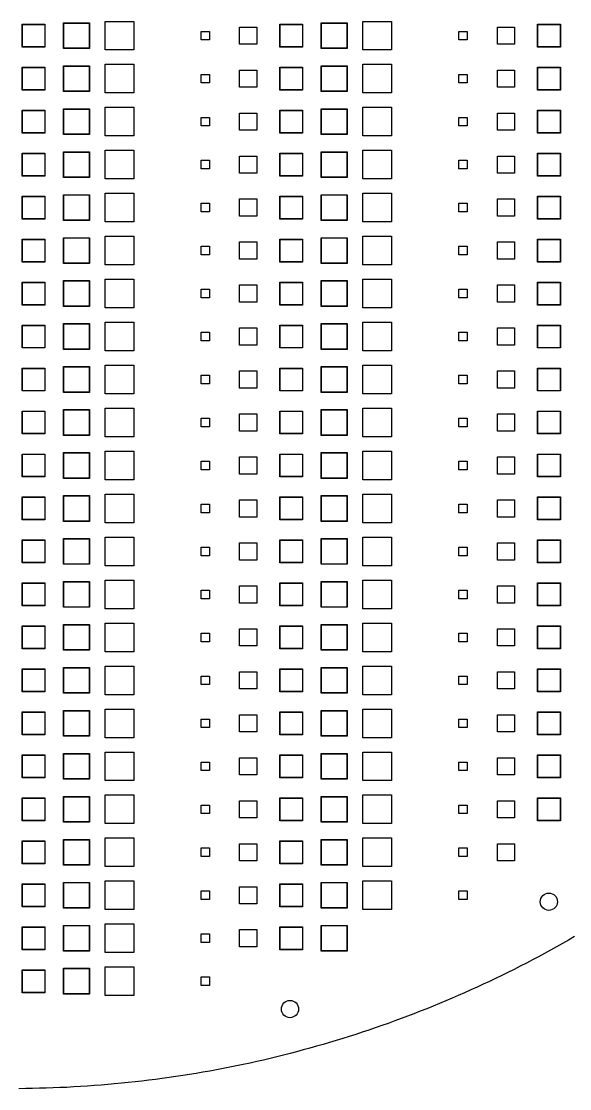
# Model space of a CAD drawing. Header units: millimetres. Extents: x -195 to 195, y -204 to 195.
# Drawn here: x 1.6 to 97.4, y -195 to -8.8 of the extents above; entities that cross this region are included whole.
import ezdxf

# ---------------------------------------------------------------- set-up
doc = ezdxf.new("R2010")
doc.units = ezdxf.units.MM
for name, color, linetype in [('M1', 1, 'Continuous'), ('M2', 30, 'Continuous'), ('NPTH', 9, 'Continuous'), ('OUTLINE', 7, 'Continuous')]:
    doc.layers.add(name, color=color, linetype=linetype)

msp = doc.modelspace()

# ---------------------------------------------------------------- linework, layer by layer
at = {"layer": 'M1'}
for points in [[(1.8, -9.3), (5.7, -9.3), (5.7, -13.2), (1.8, -13.2)], [(9.05, -9.05), (13.45, -9.05), (13.45, -13.45), (9.05, -13.45)], [(16.25, -8.75), (21.25, -8.75), (21.25, -13.75), (16.25, -13.75)], [(46.8, -9.3), (50.7, -9.3), (50.7, -13.2), (46.8, -13.2)], [(58.45, -9.05), (58.45, -13.45), (54.05, -13.45), (54.05, -9.05)], [(61.25, -8.75), (66.25, -8.75), (66.25, -13.75), (61.25, -13.75)], [(95.7, -9.3), (95.7, -13.2), (91.8, -13.2), (91.8, -9.3)], [(34.5, -10.5), (34.5, -12), (33, -12), (33, -10.5)], [(39.75, -9.75), (42.75, -9.75), (42.75, -12.75), (39.75, -12.75)], [(79.5, -10.5), (79.5, -12), (78, -12), (78, -10.5)], [(84.75, -9.75), (87.75, -9.75), (87.75, -12.75), (84.75, -12.75)], [(13.45, -16.55), (13.45, -20.95), (9.05, -20.95), (9.05, -16.55)], [(21.25, -16.25), (21.25, -21.25), (16.25, -21.25), (16.25, -16.25)], [(54.05, -16.55), (58.45, -16.55), (58.45, -20.95), (54.05, -20.95)], [(66.25, -16.25), (66.25, -21.25), (61.25, -21.25), (61.25, -16.25)], [(5.7, -16.8), (5.7, -20.7), (1.8, -20.7), (1.8, -16.8)], [(33, -18), (34.5, -18), (34.5, -19.5), (33, -19.5)], [(42.75, -17.25), (42.75, -20.25), (39.75, -20.25), (39.75, -17.25)], [(50.7, -16.8), (50.7, -20.7), (46.8, -20.7), (46.8, -16.8)], [(79.5, -18), (79.5, -19.5), (78, -19.5), (78, -18)], [(84.75, -17.25), (87.75, -17.25), (87.75, -20.25), (84.75, -20.25)], [(95.7, -16.8), (95.7, -20.7), (91.8, -20.7), (91.8, -16.8)], [(9.05, -24.05), (13.45, -24.05), (13.45, -28.45), (9.05, -28.45)], [(21.25, -23.75), (21.25, -28.75), (16.25, -28.75), (16.25, -23.75)], [(58.45, -24.05), (58.45, -28.45), (54.05, -28.45), (54.05, -24.05)], [(61.25, -23.75), (66.25, -23.75), (66.25, -28.75), (61.25, -28.75)], [(5.7, -24.3), (5.7, -28.2), (1.8, -28.2), (1.8, -24.3)], [(34.5, -25.5), (34.5, -27), (33, -27), (33, -25.5)], [(42.75, -24.75), (42.75, -27.75), (39.75, -27.75), (39.75, -24.75)], [(46.8, -24.3), (50.7, -24.3), (50.7, -28.2), (46.8, -28.2)], [(79.5, -25.5), (79.5, -27), (78, -27), (78, -25.5)], [(84.75, -24.75), (87.75, -24.75), (87.75, -27.75), (84.75, -27.75)], [(95.7, -24.3), (95.7, -28.2), (91.8, -28.2), (91.8, -24.3)], [(9.05, -31.55), (13.45, -31.55), (13.45, -35.95), (9.05, -35.95)], [(21.25, -31.25), (21.25, -36.25), (16.25, -36.25), (16.25, -31.25)], [(58.45, -31.55), (58.45, -35.95), (54.05, -35.95), (54.05, -31.55)], [(61.25, -31.25), (66.25, -31.25), (66.25, -36.25), (61.25, -36.25)], [(1.8, -31.8), (5.7, -31.8), (5.7, -35.7), (1.8, -35.7)], [(34.5, -33), (34.5, -34.5), (33, -34.5), (33, -33)], [(39.75, -32.25), (42.75, -32.25), (42.75, -35.25), (39.75, -35.25)], [(50.7, -31.8), (50.7, -35.7), (46.8, -35.7), (46.8, -31.8)], [(79.5, -33), (79.5, -34.5), (78, -34.5), (78, -33)], [(87.75, -32.25), (87.75, -35.25), (84.75, -35.25), (84.75, -32.25)], [(91.8, -31.8), (95.7, -31.8), (95.7, -35.7), (91.8, -35.7)], [(13.45, -39.05), (13.45, -43.45), (9.05, -43.45), (9.05, -39.05)], [(21.25, -38.75), (21.25, -43.75), (16.25, -43.75), (16.25, -38.75)], [(54.05, -39.05), (58.45, -39.05), (58.45, -43.45), (54.05, -43.45)], [(66.25, -38.75), (66.25, -43.75), (61.25, -43.75), (61.25, -38.75)], [(5.7, -39.3), (5.7, -43.2), (1.8, -43.2), (1.8, -39.3)], [(33, -40.5), (34.5, -40.5), (34.5, -42), (33, -42)], [(42.75, -39.75), (42.75, -42.75), (39.75, -42.75), (39.75, -39.75)], [(50.7, -39.3), (50.7, -43.2), (46.8, -43.2), (46.8, -39.3)], [(79.5, -40.5), (79.5, -42), (78, -42), (78, -40.5)], [(84.75, -39.75), (87.75, -39.75), (87.75, -42.75), (84.75, -42.75)], [(95.7, -39.3), (95.7, -43.2), (91.8, -43.2), (91.8, -39.3)], [(13.45, -46.55), (13.45, -50.95), (9.05, -50.95), (9.05, -46.55)], [(16.25, -46.25), (21.25, -46.25), (21.25, -51.25), (16.25, -51.25)], [(54.05, -46.55), (58.45, -46.55), (58.45, -50.95), (54.05, -50.95)], [(66.25, -46.25), (66.25, -51.25), (61.25, -51.25), (61.25, -46.25)], [(5.7, -46.8), (5.7, -50.7), (1.8, -50.7), (1.8, -46.8)], [(33, -48), (34.5, -48), (34.5, -49.5), (33, -49.5)], [(42.75, -47.25), (42.75, -50.25), (39.75, -50.25), (39.75, -47.25)], [(50.7, -46.8), (50.7, -50.7), (46.8, -50.7), (46.8, -46.8)], [(79.5, -48), (79.5, -49.5), (78, -49.5), (78, -48)], [(87.75, -47.25), (87.75, -50.25), (84.75, -50.25), (84.75, -47.25)], [(91.8, -46.8), (95.7, -46.8), (95.7, -50.7), (91.8, -50.7)], [(21.25, -53.75), (21.25, -58.75), (16.25, -58.75), (16.25, -53.75)], [(66.25, -53.75), (66.25, -58.75), (61.25, -58.75), (61.25, -53.75)], [(5.7, -54.3), (5.7, -58.2), (1.8, -58.2), (1.8, -54.3)], [(13.45, -54.05), (13.45, -58.45), (9.05, -58.45), (9.05, -54.05)], [(34.5, -55.5), (34.5, -57), (33, -57), (33, -55.5)], [(42.75, -54.75), (42.75, -57.75), (39.75, -57.75), (39.75, -54.75)], [(46.8, -54.3), (50.7, -54.3), (50.7, -58.2), (46.8, -58.2)], [(54.05, -54.05), (58.45, -54.05), (58.45, -58.45), (54.05, -58.45)], [(79.5, -55.5), (79.5, -57), (78, -57), (78, -55.5)], [(84.75, -54.75), (87.75, -54.75), (87.75, -57.75), (84.75, -57.75)], [(95.7, -54.3), (95.7, -58.2), (91.8, -58.2), (91.8, -54.3)], [(16.25, -61.25), (21.25, -61.25), (21.25, -66.25), (16.25, -66.25)], [(61.25, -61.25), (66.25, -61.25), (66.25, -66.25), (61.25, -66.25)], [(1.8, -61.8), (5.7, -61.8), (5.7, -65.7), (1.8, -65.7)], [(13.45, -61.55), (13.45, -65.95), (9.05, -65.95), (9.05, -61.55)], [(34.5, -63), (34.5, -64.5), (33, -64.5), (33, -63)], [(42.75, -62.25), (42.75, -65.25), (39.75, -65.25), (39.75, -62.25)], [(46.8, -61.8), (50.7, -61.8), (50.7, -65.7), (46.8, -65.7)], [(54.05, -61.55), (58.45, -61.55), (58.45, -65.95), (54.05, -65.95)], [(78, -63), (79.5, -63), (79.5, -64.5), (78, -64.5)], [(87.75, -62.25), (87.75, -65.25), (84.75, -65.25), (84.75, -62.25)], [(91.8, -61.8), (95.7, -61.8), (95.7, -65.7), (91.8, -65.7)], [(21.25, -68.75), (21.25, -73.75), (16.25, -73.75), (16.25, -68.75)], [(66.25, -68.75), (66.25, -73.75), (61.25, -73.75), (61.25, -68.75)], [(1.8, -69.3), (5.7, -69.3), (5.7, -73.2), (1.8, -73.2)], [(13.45, -69.05), (13.45, -73.45), (9.05, -73.45), (9.05, -69.05)], [(34.5, -70.5), (34.5, -72), (33, -72), (33, -70.5)], [(42.75, -69.75), (42.75, -72.75), (39.75, -72.75), (39.75, -69.75)], [(50.7, -69.3), (50.7, -73.2), (46.8, -73.2), (46.8, -69.3)], [(54.05, -69.05), (58.45, -69.05), (58.45, -73.45), (54.05, -73.45)], [(79.5, -70.5), (79.5, -72), (78, -72), (78, -70.5)], [(87.75, -69.75), (87.75, -72.75), (84.75, -72.75), (84.75, -69.75)], [(91.8, -69.3), (95.7, -69.3), (95.7, -73.2), (91.8, -73.2)], [(21.25, -76.25), (21.25, -81.25), (16.25, -81.25), (16.25, -76.25)], [(61.25, -76.25), (66.25, -76.25), (66.25, -81.25), (61.25, -81.25)], [(1.8, -76.8), (5.7, -76.8), (5.7, -80.7), (1.8, -80.7)], [(13.45, -76.55), (13.45, -80.95), (9.05, -80.95), (9.05, -76.55)], [(33, -78), (34.5, -78), (34.5, -79.5), (33, -79.5)], [(39.75, -77.25), (42.75, -77.25), (42.75, -80.25), (39.75, -80.25)], [(50.7, -76.8), (50.7, -80.7), (46.8, -80.7), (46.8, -76.8)], [(58.45, -76.55), (58.45, -80.95), (54.05, -80.95), (54.05, -76.55)], [(79.5, -78), (79.5, -79.5), (78, -79.5), (78, -78)], [(87.75, -77.25), (87.75, -80.25), (84.75, -80.25), (84.75, -77.25)], [(91.8, -76.8), (95.7, -76.8), (95.7, -80.7), (91.8, -80.7)], [(21.25, -83.75), (21.25, -88.75), (16.25, -88.75), (16.25, -83.75)], [(61.25, -83.75), (66.25, -83.75), (66.25, -88.75), (61.25, -88.75)], [(5.7, -84.3), (5.7, -88.2), (1.8, -88.2), (1.8, -84.3)], [(13.45, -84.05), (13.45, -88.45), (9.05, -88.45), (9.05, -84.05)], [(33, -85.5), (34.5, -85.5), (34.5, -87), (33, -87)], [(42.75, -84.75), (42.75, -87.75), (39.75, -87.75), (39.75, -84.75)], [(46.8, -84.3), (50.7, -84.3), (50.7, -88.2), (46.8, -88.2)], [(58.45, -84.05), (58.45, -88.45), (54.05, -88.45), (54.05, -84.05)], [(79.5, -85.5), (79.5, -87), (78, -87), (78, -85.5)], [(87.75, -84.75), (87.75, -87.75), (84.75, -87.75), (84.75, -84.75)], [(95.7, -84.3), (95.7, -88.2), (91.8, -88.2), (91.8, -84.3)], [(16.25, -91.25), (21.25, -91.25), (21.25, -96.25), (16.25, -96.25)], [(66.25, -91.25), (66.25, -96.25), (61.25, -96.25), (61.25, -91.25)], [(5.7, -91.8), (5.7, -95.7), (1.8, -95.7), (1.8, -91.8)], [(9.05, -91.55), (13.45, -91.55), (13.45, -95.95), (9.05, -95.95)], [(33, -93), (34.5, -93), (34.5, -94.5), (33, -94.5)], [(42.75, -92.25), (42.75, -95.25), (39.75, -95.25), (39.75, -92.25)], [(50.7, -91.8), (50.7, -95.7), (46.8, -95.7), (46.8, -91.8)], [(54.05, -91.55), (58.45, -91.55), (58.45, -95.95), (54.05, -95.95)], [(79.5, -93), (79.5, -94.5), (78, -94.5), (78, -93)], [(87.75, -92.25), (87.75, -95.25), (84.75, -95.25), (84.75, -92.25)], [(91.8, -91.8), (95.7, -91.8), (95.7, -95.7), (91.8, -95.7)], [(5.7, -99.3), (5.7, -103.2), (1.8, -103.2), (1.8, -99.3)], [(13.45, -99.05), (13.45, -103.45), (9.05, -103.45), (9.05, -99.05)], [(16.25, -98.75), (21.25, -98.75), (21.25, -103.75), (16.25, -103.75)], [(34.5, -100.5), (34.5, -102), (33, -102), (33, -100.5)], [(42.75, -99.75), (42.75, -102.75), (39.75, -102.75), (39.75, -99.75)], [(50.7, -99.3), (50.7, -103.2), (46.8, -103.2), (46.8, -99.3)], [(54.05, -99.05), (58.45, -99.05), (58.45, -103.45), (54.05, -103.45)], [(66.25, -98.75), (66.25, -103.75), (61.25, -103.75), (61.25, -98.75)], [(79.5, -100.5), (79.5, -102), (78, -102), (78, -100.5)], [(87.75, -99.75), (87.75, -102.75), (84.75, -102.75), (84.75, -99.75)], [(95.7, -99.3), (95.7, -103.2), (91.8, -103.2), (91.8, -99.3)], [(1.8, -106.8), (5.7, -106.8), (5.7, -110.7), (1.8, -110.7)], [(13.45, -106.55), (13.45, -110.95), (9.05, -110.95), (9.05, -106.55)], [(21.25, -106.25), (21.25, -111.25), (16.25, -111.25), (16.25, -106.25)], [(34.5, -108), (34.5, -109.5), (33, -109.5), (33, -108)], [(42.75, -107.25), (42.75, -110.25), (39.75, -110.25), (39.75, -107.25)], [(46.8, -106.8), (50.7, -106.8), (50.7, -110.7), (46.8, -110.7)], [(58.45, -106.55), (58.45, -110.95), (54.05, -110.95), (54.05, -106.55)], [(66.25, -106.25), (66.25, -111.25), (61.25, -111.25), (61.25, -106.25)], [(78, -108), (79.5, -108), (79.5, -109.5), (78, -109.5)], [(84.75, -107.25), (87.75, -107.25), (87.75, -110.25), (84.75, -110.25)], [(95.7, -106.8), (95.7, -110.7), (91.8, -110.7), (91.8, -106.8)], [(5.7, -114.3), (5.7, -118.2), (1.8, -118.2), (1.8, -114.3)], [(9.05, -114.05), (13.45, -114.05), (13.45, -118.45), (9.05, -118.45)], [(21.25, -113.75), (21.25, -118.75), (16.25, -118.75), (16.25, -113.75)], [(39.75, -114.75), (42.75, -114.75), (42.75, -117.75), (39.75, -117.75)], [(50.7, -114.3), (50.7, -118.2), (46.8, -118.2), (46.8, -114.3)], [(54.05, -114.05), (58.45, -114.05), (58.45, -118.45), (54.05, -118.45)], [(66.25, -113.75), (66.25, -118.75), (61.25, -118.75), (61.25, -113.75)], [(87.75, -114.75), (87.75, -117.75), (84.75, -117.75), (84.75, -114.75)], [(91.8, -114.3), (95.7, -114.3), (95.7, -118.2), (91.8, -118.2)], [(34.5, -115.5), (34.5, -117), (33, -117), (33, -115.5)], [(79.5, -115.5), (79.5, -117), (78, -117), (78, -115.5)], [(5.7, -121.8), (5.7, -125.7), (1.8, -125.7), (1.8, -121.8)], [(13.45, -121.55), (13.45, -125.95), (9.05, -125.95), (9.05, -121.55)], [(21.25, -121.25), (21.25, -126.25), (16.25, -126.25), (16.25, -121.25)], [(39.75, -122.25), (42.75, -122.25), (42.75, -125.25), (39.75, -125.25)], [(50.7, -121.8), (50.7, -125.7), (46.8, -125.7), (46.8, -121.8)], [(54.05, -121.55), (58.45, -121.55), (58.45, -125.95), (54.05, -125.95)], [(66.25, -121.25), (66.25, -126.25), (61.25, -126.25), (61.25, -121.25)], [(84.75, -122.25), (87.75, -122.25), (87.75, -125.25), (84.75, -125.25)], [(91.8, -121.8), (95.7, -121.8), (95.7, -125.7), (91.8, -125.7)], [(33, -123), (34.5, -123), (34.5, -124.5), (33, -124.5)], [(78, -123), (79.5, -123), (79.5, -124.5), (78, -124.5)], [(5.7, -129.3), (5.7, -133.2), (1.8, -133.2), (1.8, -129.3)], [(13.45, -129.05), (13.45, -133.45), (9.05, -133.45), (9.05, -129.05)], [(21.25, -128.75), (21.25, -133.75), (16.25, -133.75), (16.25, -128.75)], [(42.75, -129.75), (42.75, -132.75), (39.75, -132.75), (39.75, -129.75)], [(46.8, -129.3), (50.7, -129.3), (50.7, -133.2), (46.8, -133.2)], [(58.45, -129.05), (58.45, -133.45), (54.05, -133.45), (54.05, -129.05)], [(66.25, -128.75), (66.25, -133.75), (61.25, -133.75), (61.25, -128.75)], [(87.75, -129.75), (87.75, -132.75), (84.75, -132.75), (84.75, -129.75)], [(91.8, -129.3), (95.7, -129.3), (95.7, -133.2), (91.8, -133.2)], [(33, -130.5), (34.5, -130.5), (34.5, -132), (33, -132)], [(79.5, -130.5), (79.5, -132), (78, -132), (78, -130.5)], [(1.8, -136.8), (5.7, -136.8), (5.7, -140.7), (1.8, -140.7)], [(9.05, -136.55), (13.45, -136.55), (13.45, -140.95), (9.05, -140.95)], [(21.25, -136.25), (21.25, -141.25), (16.25, -141.25), (16.25, -136.25)], [(39.75, -137.25), (42.75, -137.25), (42.75, -140.25), (39.75, -140.25)], [(46.8, -136.8), (50.7, -136.8), (50.7, -140.7), (46.8, -140.7)], [(58.45, -136.55), (58.45, -140.95), (54.05, -140.95), (54.05, -136.55)], [(66.25, -136.25), (66.25, -141.25), (61.25, -141.25), (61.25, -136.25)], [(87.75, -137.25), (87.75, -140.25), (84.75, -140.25), (84.75, -137.25)], [(91.8, -136.8), (95.7, -136.8), (95.7, -140.7), (91.8, -140.7)], [(34.5, -138), (34.5, -139.5), (33, -139.5), (33, -138)], [(78, -138), (79.5, -138), (79.5, -139.5), (78, -139.5)], [(5.7, -144.3), (5.7, -148.2), (1.8, -148.2), (1.8, -144.3)], [(13.45, -144.05), (13.45, -148.45), (9.05, -148.45), (9.05, -144.05)], [(16.25, -143.75), (21.25, -143.75), (21.25, -148.75), (16.25, -148.75)], [(42.75, -144.75), (42.75, -147.75), (39.75, -147.75), (39.75, -144.75)], [(46.8, -144.3), (50.7, -144.3), (50.7, -148.2), (46.8, -148.2)], [(58.45, -144.05), (58.45, -148.45), (54.05, -148.45), (54.05, -144.05)], [(66.25, -143.75), (66.25, -148.75), (61.25, -148.75), (61.25, -143.75)], [(87.75, -144.75), (87.75, -147.75), (84.75, -147.75), (84.75, -144.75)], [(95.7, -144.3), (95.7, -148.2), (91.8, -148.2), (91.8, -144.3)], [(34.5, -145.5), (34.5, -147), (33, -147), (33, -145.5)], [(78, -145.5), (79.5, -145.5), (79.5, -147), (78, -147)], [(1.8, -151.8), (5.7, -151.8), (5.7, -155.7), (1.8, -155.7)], [(13.45, -151.55), (13.45, -155.95), (9.05, -155.95), (9.05, -151.55)], [(16.25, -151.25), (21.25, -151.25), (21.25, -156.25), (16.25, -156.25)], [(42.75, -152.25), (42.75, -155.25), (39.75, -155.25), (39.75, -152.25)], [(50.7, -151.8), (50.7, -155.7), (46.8, -155.7), (46.8, -151.8)], [(58.45, -151.55), (58.45, -155.95), (54.05, -155.95), (54.05, -151.55)], [(61.25, -151.25), (66.25, -151.25), (66.25, -156.25), (61.25, -156.25)], [(87.75, -152.25), (87.75, -155.25), (84.75, -155.25), (84.75, -152.25)], [(34.5, -153), (34.5, -154.5), (33, -154.5), (33, -153)], [(79.5, -153), (79.5, -154.5), (78, -154.5), (78, -153)], [(1.8, -159.3), (5.7, -159.3), (5.7, -163.2), (1.8, -163.2)], [(9.05, -159.05), (13.45, -159.05), (13.45, -163.45), (9.05, -163.45)], [(21.25, -158.75), (21.25, -163.75), (16.25, -163.75), (16.25, -158.75)], [(39.75, -159.75), (42.75, -159.75), (42.75, -162.75), (39.75, -162.75)], [(50.7, -159.3), (50.7, -163.2), (46.8, -163.2), (46.8, -159.3)], [(58.45, -159.05), (58.45, -163.45), (54.05, -163.45), (54.05, -159.05)], [(61.25, -158.75), (66.25, -158.75), (66.25, -163.75), (61.25, -163.75)], [(34.5, -160.5), (34.5, -162), (33, -162), (33, -160.5)], [(79.5, -160.5), (79.5, -162), (78, -162), (78, -160.5)], [(5.7, -166.8), (5.7, -170.7), (1.8, -170.7), (1.8, -166.8)], [(9.05, -166.55), (13.45, -166.55), (13.45, -170.95), (9.05, -170.95)], [(21.25, -166.25), (21.25, -171.25), (16.25, -171.25), (16.25, -166.25)], [(39.75, -167.25), (42.75, -167.25), (42.75, -170.25), (39.75, -170.25)], [(50.7, -166.8), (50.7, -170.7), (46.8, -170.7), (46.8, -166.8)], [(58.45, -166.55), (58.45, -170.95), (54.05, -170.95), (54.05, -166.55)], [(34.5, -168), (34.5, -169.5), (33, -169.5), (33, -168)], [(5.7, -174.3), (5.7, -178.2), (1.8, -178.2), (1.8, -174.3)], [(13.45, -174.05), (13.45, -178.45), (9.05, -178.45), (9.05, -174.05)], [(16.25, -173.75), (21.25, -173.75), (21.25, -178.75), (16.25, -178.75)], [(34.5, -175.5), (34.5, -177), (33, -177), (33, -175.5)]]:
    msp.add_lwpolyline(points, close=True, dxfattribs=at)
at = {"layer": 'M2'}
for points in [[(1.75, -9.25), (5.75, -9.25), (5.75, -13.25), (1.75, -13.25)], [(9, -9), (13.5, -9), (13.5, -13.5), (9, -13.5)], [(16.25, -8.75), (21.25, -8.75), (21.25, -13.75), (16.25, -13.75)], [(46.75, -9.25), (50.75, -9.25), (50.75, -13.25), (46.75, -13.25)], [(58.5, -9), (58.5, -13.5), (54, -13.5), (54, -9)], [(61.25, -8.75), (66.25, -8.75), (66.25, -13.75), (61.25, -13.75)], [(95.75, -9.25), (95.75, -13.25), (91.75, -13.25), (91.75, -9.25)], [(34.5, -10.5), (34.5, -12), (33, -12), (33, -10.5)], [(39.75, -9.75), (42.75, -9.75), (42.75, -12.75), (39.75, -12.75)], [(79.5, -10.5), (79.5, -12), (78, -12), (78, -10.5)], [(84.75, -9.75), (87.75, -9.75), (87.75, -12.75), (84.75, -12.75)], [(5.75, -16.75), (5.75, -20.75), (1.75, -20.75), (1.75, -16.75)], [(13.5, -16.5), (13.5, -21), (9, -21), (9, -16.5)], [(21.25, -16.25), (21.25, -21.25), (16.25, -21.25), (16.25, -16.25)], [(50.75, -16.75), (50.75, -20.75), (46.75, -20.75), (46.75, -16.75)], [(54, -16.5), (58.5, -16.5), (58.5, -21), (54, -21)], [(66.25, -16.25), (66.25, -21.25), (61.25, -21.25), (61.25, -16.25)], [(95.75, -16.75), (95.75, -20.75), (91.75, -20.75), (91.75, -16.75)], [(33, -18), (34.5, -18), (34.5, -19.5), (33, -19.5)], [(42.75, -17.25), (42.75, -20.25), (39.75, -20.25), (39.75, -17.25)], [(79.5, -18), (79.5, -19.5), (78, -19.5), (78, -18)], [(84.75, -17.25), (87.75, -17.25), (87.75, -20.25), (84.75, -20.25)], [(9, -24), (13.5, -24), (13.5, -28.5), (9, -28.5)], [(21.25, -23.75), (21.25, -28.75), (16.25, -28.75), (16.25, -23.75)], [(58.5, -24), (58.5, -28.5), (54, -28.5), (54, -24)], [(61.25, -23.75), (66.25, -23.75), (66.25, -28.75), (61.25, -28.75)], [(5.75, -24.25), (5.75, -28.25), (1.75, -28.25), (1.75, -24.25)], [(34.5, -25.5), (34.5, -27), (33, -27), (33, -25.5)], [(42.75, -24.75), (42.75, -27.75), (39.75, -27.75), (39.75, -24.75)], [(46.75, -24.25), (50.75, -24.25), (50.75, -28.25), (46.75, -28.25)], [(79.5, -25.5), (79.5, -27), (78, -27), (78, -25.5)], [(84.75, -24.75), (87.75, -24.75), (87.75, -27.75), (84.75, -27.75)], [(95.75, -24.25), (95.75, -28.25), (91.75, -28.25), (91.75, -24.25)], [(9, -31.5), (13.5, -31.5), (13.5, -36), (9, -36)], [(21.25, -31.25), (21.25, -36.25), (16.25, -36.25), (16.25, -31.25)], [(58.5, -31.5), (58.5, -36), (54, -36), (54, -31.5)], [(61.25, -31.25), (66.25, -31.25), (66.25, -36.25), (61.25, -36.25)], [(1.75, -31.75), (5.75, -31.75), (5.75, -35.75), (1.75, -35.75)], [(34.5, -33), (34.5, -34.5), (33, -34.5), (33, -33)], [(39.75, -32.25), (42.75, -32.25), (42.75, -35.25), (39.75, -35.25)], [(50.75, -31.75), (50.75, -35.75), (46.75, -35.75), (46.75, -31.75)], [(79.5, -33), (79.5, -34.5), (78, -34.5), (78, -33)], [(87.75, -32.25), (87.75, -35.25), (84.75, -35.25), (84.75, -32.25)], [(91.75, -31.75), (95.75, -31.75), (95.75, -35.75), (91.75, -35.75)], [(13.5, -39), (13.5, -43.5), (9, -43.5), (9, -39)], [(21.25, -38.75), (21.25, -43.75), (16.25, -43.75), (16.25, -38.75)], [(54, -39), (58.5, -39), (58.5, -43.5), (54, -43.5)], [(66.25, -38.75), (66.25, -43.75), (61.25, -43.75), (61.25, -38.75)], [(5.75, -39.25), (5.75, -43.25), (1.75, -43.25), (1.75, -39.25)], [(33, -40.5), (34.5, -40.5), (34.5, -42), (33, -42)], [(42.75, -39.75), (42.75, -42.75), (39.75, -42.75), (39.75, -39.75)], [(50.75, -39.25), (50.75, -43.25), (46.75, -43.25), (46.75, -39.25)], [(79.5, -40.5), (79.5, -42), (78, -42), (78, -40.5)], [(84.75, -39.75), (87.75, -39.75), (87.75, -42.75), (84.75, -42.75)], [(95.75, -39.25), (95.75, -43.25), (91.75, -43.25), (91.75, -39.25)], [(13.5, -46.5), (13.5, -51), (9, -51), (9, -46.5)], [(16.25, -46.25), (21.25, -46.25), (21.25, -51.25), (16.25, -51.25)], [(54, -46.5), (58.5, -46.5), (58.5, -51), (54, -51)], [(66.25, -46.25), (66.25, -51.25), (61.25, -51.25), (61.25, -46.25)], [(5.75, -46.75), (5.75, -50.75), (1.75, -50.75), (1.75, -46.75)], [(33, -48), (34.5, -48), (34.5, -49.5), (33, -49.5)], [(42.75, -47.25), (42.75, -50.25), (39.75, -50.25), (39.75, -47.25)], [(50.75, -46.75), (50.75, -50.75), (46.75, -50.75), (46.75, -46.75)], [(79.5, -48), (79.5, -49.5), (78, -49.5), (78, -48)], [(87.75, -47.25), (87.75, -50.25), (84.75, -50.25), (84.75, -47.25)], [(91.75, -46.75), (95.75, -46.75), (95.75, -50.75), (91.75, -50.75)], [(13.5, -54), (13.5, -58.5), (9, -58.5), (9, -54)], [(21.25, -53.75), (21.25, -58.75), (16.25, -58.75), (16.25, -53.75)], [(54, -54), (58.5, -54), (58.5, -58.5), (54, -58.5)], [(66.25, -53.75), (66.25, -58.75), (61.25, -58.75), (61.25, -53.75)], [(5.75, -54.25), (5.75, -58.25), (1.75, -58.25), (1.75, -54.25)], [(34.5, -55.5), (34.5, -57), (33, -57), (33, -55.5)], [(42.75, -54.75), (42.75, -57.75), (39.75, -57.75), (39.75, -54.75)], [(46.75, -54.25), (50.75, -54.25), (50.75, -58.25), (46.75, -58.25)], [(79.5, -55.5), (79.5, -57), (78, -57), (78, -55.5)], [(84.75, -54.75), (87.75, -54.75), (87.75, -57.75), (84.75, -57.75)], [(95.75, -54.25), (95.75, -58.25), (91.75, -58.25), (91.75, -54.25)], [(16.25, -61.25), (21.25, -61.25), (21.25, -66.25), (16.25, -66.25)], [(61.25, -61.25), (66.25, -61.25), (66.25, -66.25), (61.25, -66.25)], [(1.75, -61.75), (5.75, -61.75), (5.75, -65.75), (1.75, -65.75)], [(13.5, -61.5), (13.5, -66), (9, -66), (9, -61.5)], [(34.5, -63), (34.5, -64.5), (33, -64.5), (33, -63)], [(42.75, -62.25), (42.75, -65.25), (39.75, -65.25), (39.75, -62.25)], [(46.75, -61.75), (50.75, -61.75), (50.75, -65.75), (46.75, -65.75)], [(54, -61.5), (58.5, -61.5), (58.5, -66), (54, -66)], [(78, -63), (79.5, -63), (79.5, -64.5), (78, -64.5)], [(87.75, -62.25), (87.75, -65.25), (84.75, -65.25), (84.75, -62.25)], [(91.75, -61.75), (95.75, -61.75), (95.75, -65.75), (91.75, -65.75)], [(21.25, -68.75), (21.25, -73.75), (16.25, -73.75), (16.25, -68.75)], [(66.25, -68.75), (66.25, -73.75), (61.25, -73.75), (61.25, -68.75)], [(1.75, -69.25), (5.75, -69.25), (5.75, -73.25), (1.75, -73.25)], [(13.5, -69), (13.5, -73.5), (9, -73.5), (9, -69)], [(34.5, -70.5), (34.5, -72), (33, -72), (33, -70.5)], [(42.75, -69.75), (42.75, -72.75), (39.75, -72.75), (39.75, -69.75)], [(50.75, -69.25), (50.75, -73.25), (46.75, -73.25), (46.75, -69.25)], [(54, -69), (58.5, -69), (58.5, -73.5), (54, -73.5)], [(79.5, -70.5), (79.5, -72), (78, -72), (78, -70.5)], [(87.75, -69.75), (87.75, -72.75), (84.75, -72.75), (84.75, -69.75)], [(91.75, -69.25), (95.75, -69.25), (95.75, -73.25), (91.75, -73.25)], [(21.25, -76.25), (21.25, -81.25), (16.25, -81.25), (16.25, -76.25)], [(61.25, -76.25), (66.25, -76.25), (66.25, -81.25), (61.25, -81.25)], [(1.75, -76.75), (5.75, -76.75), (5.75, -80.75), (1.75, -80.75)], [(13.5, -76.5), (13.5, -81), (9, -81), (9, -76.5)], [(33, -78), (34.5, -78), (34.5, -79.5), (33, -79.5)], [(39.75, -77.25), (42.75, -77.25), (42.75, -80.25), (39.75, -80.25)], [(50.75, -76.75), (50.75, -80.75), (46.75, -80.75), (46.75, -76.75)], [(58.5, -76.5), (58.5, -81), (54, -81), (54, -76.5)], [(79.5, -78), (79.5, -79.5), (78, -79.5), (78, -78)], [(87.75, -77.25), (87.75, -80.25), (84.75, -80.25), (84.75, -77.25)], [(91.75, -76.75), (95.75, -76.75), (95.75, -80.75), (91.75, -80.75)], [(21.25, -83.75), (21.25, -88.75), (16.25, -88.75), (16.25, -83.75)], [(61.25, -83.75), (66.25, -83.75), (66.25, -88.75), (61.25, -88.75)], [(5.75, -84.25), (5.75, -88.25), (1.75, -88.25), (1.75, -84.25)], [(13.5, -84), (13.5, -88.5), (9, -88.5), (9, -84)], [(33, -85.5), (34.5, -85.5), (34.5, -87), (33, -87)], [(42.75, -84.75), (42.75, -87.75), (39.75, -87.75), (39.75, -84.75)], [(46.75, -84.25), (50.75, -84.25), (50.75, -88.25), (46.75, -88.25)], [(58.5, -84), (58.5, -88.5), (54, -88.5), (54, -84)], [(79.5, -85.5), (79.5, -87), (78, -87), (78, -85.5)], [(87.75, -84.75), (87.75, -87.75), (84.75, -87.75), (84.75, -84.75)], [(95.75, -84.25), (95.75, -88.25), (91.75, -88.25), (91.75, -84.25)], [(16.25, -91.25), (21.25, -91.25), (21.25, -96.25), (16.25, -96.25)], [(66.25, -91.25), (66.25, -96.25), (61.25, -96.25), (61.25, -91.25)], [(5.75, -91.75), (5.75, -95.75), (1.75, -95.75), (1.75, -91.75)], [(9, -91.5), (13.5, -91.5), (13.5, -96), (9, -96)], [(33, -93), (34.5, -93), (34.5, -94.5), (33, -94.5)], [(42.75, -92.25), (42.75, -95.25), (39.75, -95.25), (39.75, -92.25)], [(50.75, -91.75), (50.75, -95.75), (46.75, -95.75), (46.75, -91.75)], [(54, -91.5), (58.5, -91.5), (58.5, -96), (54, -96)], [(79.5, -93), (79.5, -94.5), (78, -94.5), (78, -93)], [(87.75, -92.25), (87.75, -95.25), (84.75, -95.25), (84.75, -92.25)], [(91.75, -91.75), (95.75, -91.75), (95.75, -95.75), (91.75, -95.75)], [(5.75, -99.25), (5.75, -103.25), (1.75, -103.25), (1.75, -99.25)], [(13.5, -99), (13.5, -103.5), (9, -103.5), (9, -99)], [(16.25, -98.75), (21.25, -98.75), (21.25, -103.75), (16.25, -103.75)], [(34.5, -100.5), (34.5, -102), (33, -102), (33, -100.5)], [(42.75, -99.75), (42.75, -102.75), (39.75, -102.75), (39.75, -99.75)], [(50.75, -99.25), (50.75, -103.25), (46.75, -103.25), (46.75, -99.25)], [(54, -99), (58.5, -99), (58.5, -103.5), (54, -103.5)], [(66.25, -98.75), (66.25, -103.75), (61.25, -103.75), (61.25, -98.75)], [(79.5, -100.5), (79.5, -102), (78, -102), (78, -100.5)], [(87.75, -99.75), (87.75, -102.75), (84.75, -102.75), (84.75, -99.75)], [(95.75, -99.25), (95.75, -103.25), (91.75, -103.25), (91.75, -99.25)], [(1.75, -106.75), (5.75, -106.75), (5.75, -110.75), (1.75, -110.75)], [(13.5, -106.5), (13.5, -111), (9, -111), (9, -106.5)], [(21.25, -106.25), (21.25, -111.25), (16.25, -111.25), (16.25, -106.25)], [(34.5, -108), (34.5, -109.5), (33, -109.5), (33, -108)], [(42.75, -107.25), (42.75, -110.25), (39.75, -110.25), (39.75, -107.25)], [(46.75, -106.75), (50.75, -106.75), (50.75, -110.75), (46.75, -110.75)], [(58.5, -106.5), (58.5, -111), (54, -111), (54, -106.5)], [(66.25, -106.25), (66.25, -111.25), (61.25, -111.25), (61.25, -106.25)], [(78, -108), (79.5, -108), (79.5, -109.5), (78, -109.5)], [(84.75, -107.25), (87.75, -107.25), (87.75, -110.25), (84.75, -110.25)], [(95.75, -106.75), (95.75, -110.75), (91.75, -110.75), (91.75, -106.75)], [(5.75, -114.25), (5.75, -118.25), (1.75, -118.25), (1.75, -114.25)], [(9, -114), (13.5, -114), (13.5, -118.5), (9, -118.5)], [(21.25, -113.75), (21.25, -118.75), (16.25, -118.75), (16.25, -113.75)], [(39.75, -114.75), (42.75, -114.75), (42.75, -117.75), (39.75, -117.75)], [(50.75, -114.25), (50.75, -118.25), (46.75, -118.25), (46.75, -114.25)], [(54, -114), (58.5, -114), (58.5, -118.5), (54, -118.5)], [(66.25, -113.75), (66.25, -118.75), (61.25, -118.75), (61.25, -113.75)], [(87.75, -114.75), (87.75, -117.75), (84.75, -117.75), (84.75, -114.75)], [(91.75, -114.25), (95.75, -114.25), (95.75, -118.25), (91.75, -118.25)], [(34.5, -115.5), (34.5, -117), (33, -117), (33, -115.5)], [(79.5, -115.5), (79.5, -117), (78, -117), (78, -115.5)], [(5.75, -121.75), (5.75, -125.75), (1.75, -125.75), (1.75, -121.75)], [(13.5, -121.5), (13.5, -126), (9, -126), (9, -121.5)], [(21.25, -121.25), (21.25, -126.25), (16.25, -126.25), (16.25, -121.25)], [(39.75, -122.25), (42.75, -122.25), (42.75, -125.25), (39.75, -125.25)], [(50.75, -121.75), (50.75, -125.75), (46.75, -125.75), (46.75, -121.75)], [(54, -121.5), (58.5, -121.5), (58.5, -126), (54, -126)], [(66.25, -121.25), (66.25, -126.25), (61.25, -126.25), (61.25, -121.25)], [(84.75, -122.25), (87.75, -122.25), (87.75, -125.25), (84.75, -125.25)], [(91.75, -121.75), (95.75, -121.75), (95.75, -125.75), (91.75, -125.75)], [(33, -123), (34.5, -123), (34.5, -124.5), (33, -124.5)], [(78, -123), (79.5, -123), (79.5, -124.5), (78, -124.5)], [(5.75, -129.25), (5.75, -133.25), (1.75, -133.25), (1.75, -129.25)], [(13.5, -129), (13.5, -133.5), (9, -133.5), (9, -129)], [(21.25, -128.75), (21.25, -133.75), (16.25, -133.75), (16.25, -128.75)], [(42.75, -129.75), (42.75, -132.75), (39.75, -132.75), (39.75, -129.75)], [(46.75, -129.25), (50.75, -129.25), (50.75, -133.25), (46.75, -133.25)], [(58.5, -129), (58.5, -133.5), (54, -133.5), (54, -129)], [(66.25, -128.75), (66.25, -133.75), (61.25, -133.75), (61.25, -128.75)], [(87.75, -129.75), (87.75, -132.75), (84.75, -132.75), (84.75, -129.75)], [(91.75, -129.25), (95.75, -129.25), (95.75, -133.25), (91.75, -133.25)], [(33, -130.5), (34.5, -130.5), (34.5, -132), (33, -132)], [(79.5, -130.5), (79.5, -132), (78, -132), (78, -130.5)], [(1.75, -136.75), (5.75, -136.75), (5.75, -140.75), (1.75, -140.75)], [(9, -136.5), (13.5, -136.5), (13.5, -141), (9, -141)], [(21.25, -136.25), (21.25, -141.25), (16.25, -141.25), (16.25, -136.25)], [(39.75, -137.25), (42.75, -137.25), (42.75, -140.25), (39.75, -140.25)], [(46.75, -136.75), (50.75, -136.75), (50.75, -140.75), (46.75, -140.75)], [(58.5, -136.5), (58.5, -141), (54, -141), (54, -136.5)], [(66.25, -136.25), (66.25, -141.25), (61.25, -141.25), (61.25, -136.25)], [(87.75, -137.25), (87.75, -140.25), (84.75, -140.25), (84.75, -137.25)], [(91.75, -136.75), (95.75, -136.75), (95.75, -140.75), (91.75, -140.75)], [(34.5, -138), (34.5, -139.5), (33, -139.5), (33, -138)], [(78, -138), (79.5, -138), (79.5, -139.5), (78, -139.5)], [(5.75, -144.25), (5.75, -148.25), (1.75, -148.25), (1.75, -144.25)], [(13.5, -144), (13.5, -148.5), (9, -148.5), (9, -144)], [(16.25, -143.75), (21.25, -143.75), (21.25, -148.75), (16.25, -148.75)], [(42.75, -144.75), (42.75, -147.75), (39.75, -147.75), (39.75, -144.75)], [(46.75, -144.25), (50.75, -144.25), (50.75, -148.25), (46.75, -148.25)], [(58.5, -144), (58.5, -148.5), (54, -148.5), (54, -144)], [(66.25, -143.75), (66.25, -148.75), (61.25, -148.75), (61.25, -143.75)], [(87.75, -144.75), (87.75, -147.75), (84.75, -147.75), (84.75, -144.75)], [(95.75, -144.25), (95.75, -148.25), (91.75, -148.25), (91.75, -144.25)], [(34.5, -145.5), (34.5, -147), (33, -147), (33, -145.5)], [(78, -145.5), (79.5, -145.5), (79.5, -147), (78, -147)], [(1.75, -151.75), (5.75, -151.75), (5.75, -155.75), (1.75, -155.75)], [(13.5, -151.5), (13.5, -156), (9, -156), (9, -151.5)], [(16.25, -151.25), (21.25, -151.25), (21.25, -156.25), (16.25, -156.25)], [(42.75, -152.25), (42.75, -155.25), (39.75, -155.25), (39.75, -152.25)], [(50.75, -151.75), (50.75, -155.75), (46.75, -155.75), (46.75, -151.75)], [(58.5, -151.5), (58.5, -156), (54, -156), (54, -151.5)], [(61.25, -151.25), (66.25, -151.25), (66.25, -156.25), (61.25, -156.25)], [(87.75, -152.25), (87.75, -155.25), (84.75, -155.25), (84.75, -152.25)], [(34.5, -153), (34.5, -154.5), (33, -154.5), (33, -153)], [(79.5, -153), (79.5, -154.5), (78, -154.5), (78, -153)], [(1.75, -159.25), (5.75, -159.25), (5.75, -163.25), (1.75, -163.25)], [(9, -159), (13.5, -159), (13.5, -163.5), (9, -163.5)], [(21.25, -158.75), (21.25, -163.75), (16.25, -163.75), (16.25, -158.75)], [(39.75, -159.75), (42.75, -159.75), (42.75, -162.75), (39.75, -162.75)], [(50.75, -159.25), (50.75, -163.25), (46.75, -163.25), (46.75, -159.25)], [(58.5, -159), (58.5, -163.5), (54, -163.5), (54, -159)], [(61.25, -158.75), (66.25, -158.75), (66.25, -163.75), (61.25, -163.75)], [(34.5, -160.5), (34.5, -162), (33, -162), (33, -160.5)], [(79.5, -160.5), (79.5, -162), (78, -162), (78, -160.5)], [(5.75, -166.75), (5.75, -170.75), (1.75, -170.75), (1.75, -166.75)], [(9, -166.5), (13.5, -166.5), (13.5, -171), (9, -171)], [(21.25, -166.25), (21.25, -171.25), (16.25, -171.25), (16.25, -166.25)], [(39.75, -167.25), (42.75, -167.25), (42.75, -170.25), (39.75, -170.25)], [(50.75, -166.75), (50.75, -170.75), (46.75, -170.75), (46.75, -166.75)], [(58.5, -166.5), (58.5, -171), (54, -171), (54, -166.5)], [(34.5, -168), (34.5, -169.5), (33, -169.5), (33, -168)], [(5.75, -174.25), (5.75, -178.25), (1.75, -178.25), (1.75, -174.25)], [(13.5, -174), (13.5, -178.5), (9, -178.5), (9, -174)], [(16.25, -173.75), (21.25, -173.75), (21.25, -178.75), (16.25, -178.75)], [(34.5, -175.5), (34.5, -177), (33, -177), (33, -175.5)]]:
    msp.add_lwpolyline(points, close=True, dxfattribs=at)
at = {"layer": 'NPTH'}
for centre in [(93.75, -162.38), (48.53, -181.11)]:
    msp.add_circle(centre, 1.5, dxfattribs=at)
at = {"layer": 'OUTLINE'}
msp.add_lwpolyline([(98.19, -168.47), (97.15, -169.07), (96.12, -169.67), (95.07, -170.25), (94.03, -170.83), (92.98, -171.41), (91.92, -171.97), (90.87, -172.54), (89.81, -173.09), (88.74, -173.64), (87.67, -174.18), (86.6, -174.71), (85.53, -175.24), (84.45, -175.76), (83.37, -176.28), (82.29, -176.79), (81.2, -177.29), (80.11, -177.78), (79.02, -178.27), (77.93, -178.75), (76.83, -179.23), (75.73, -179.7), (74.62, -180.16), (73.52, -180.61), (72.41, -181.06), (71.29, -181.5), (70.18, -181.93), (69.06, -182.36), (67.94, -182.78), (66.82, -183.19), (65.69, -183.6), (64.57, -184), (63.44, -184.39), (62.3, -184.78), (61.17, -185.16), (60.03, -185.53), (58.89, -185.89), (57.75, -186.25), (56.61, -186.6), (55.46, -186.95), (54.31, -187.28), (53.16, -187.61), (52.01, -187.94), (50.85, -188.25), (49.7, -188.56), (48.54, -188.86), (47.38, -189.16), (46.22, -189.44), (45.06, -189.72), (43.89, -190), (42.72, -190.26), (41.56, -190.52), (40.39, -190.77), (39.22, -191.02), (38.04, -191.25), (36.87, -191.48), (35.69, -191.71), (34.52, -191.92), (33.34, -192.13), (32.16, -192.33), (30.98, -192.52), (29.8, -192.71), (28.61, -192.89), (27.43, -193.06), (26.24, -193.23), (25.06, -193.38), (23.87, -193.53), (22.68, -193.68), (21.49, -193.81), (20.3, -193.94), (19.11, -194.06), (17.92, -194.17), (16.73, -194.28), (15.54, -194.38), (14.35, -194.47), (13.15, -194.56), (11.96, -194.63), (10.76, -194.7), (9.57, -194.77), (8.37, -194.82), (7.18, -194.87), (5.98, -194.91), (4.79, -194.94), (3.59, -194.97), (2.39, -194.99), (1.2, -195)], dxfattribs=at)

doc.saveas('drawing.dxf')
